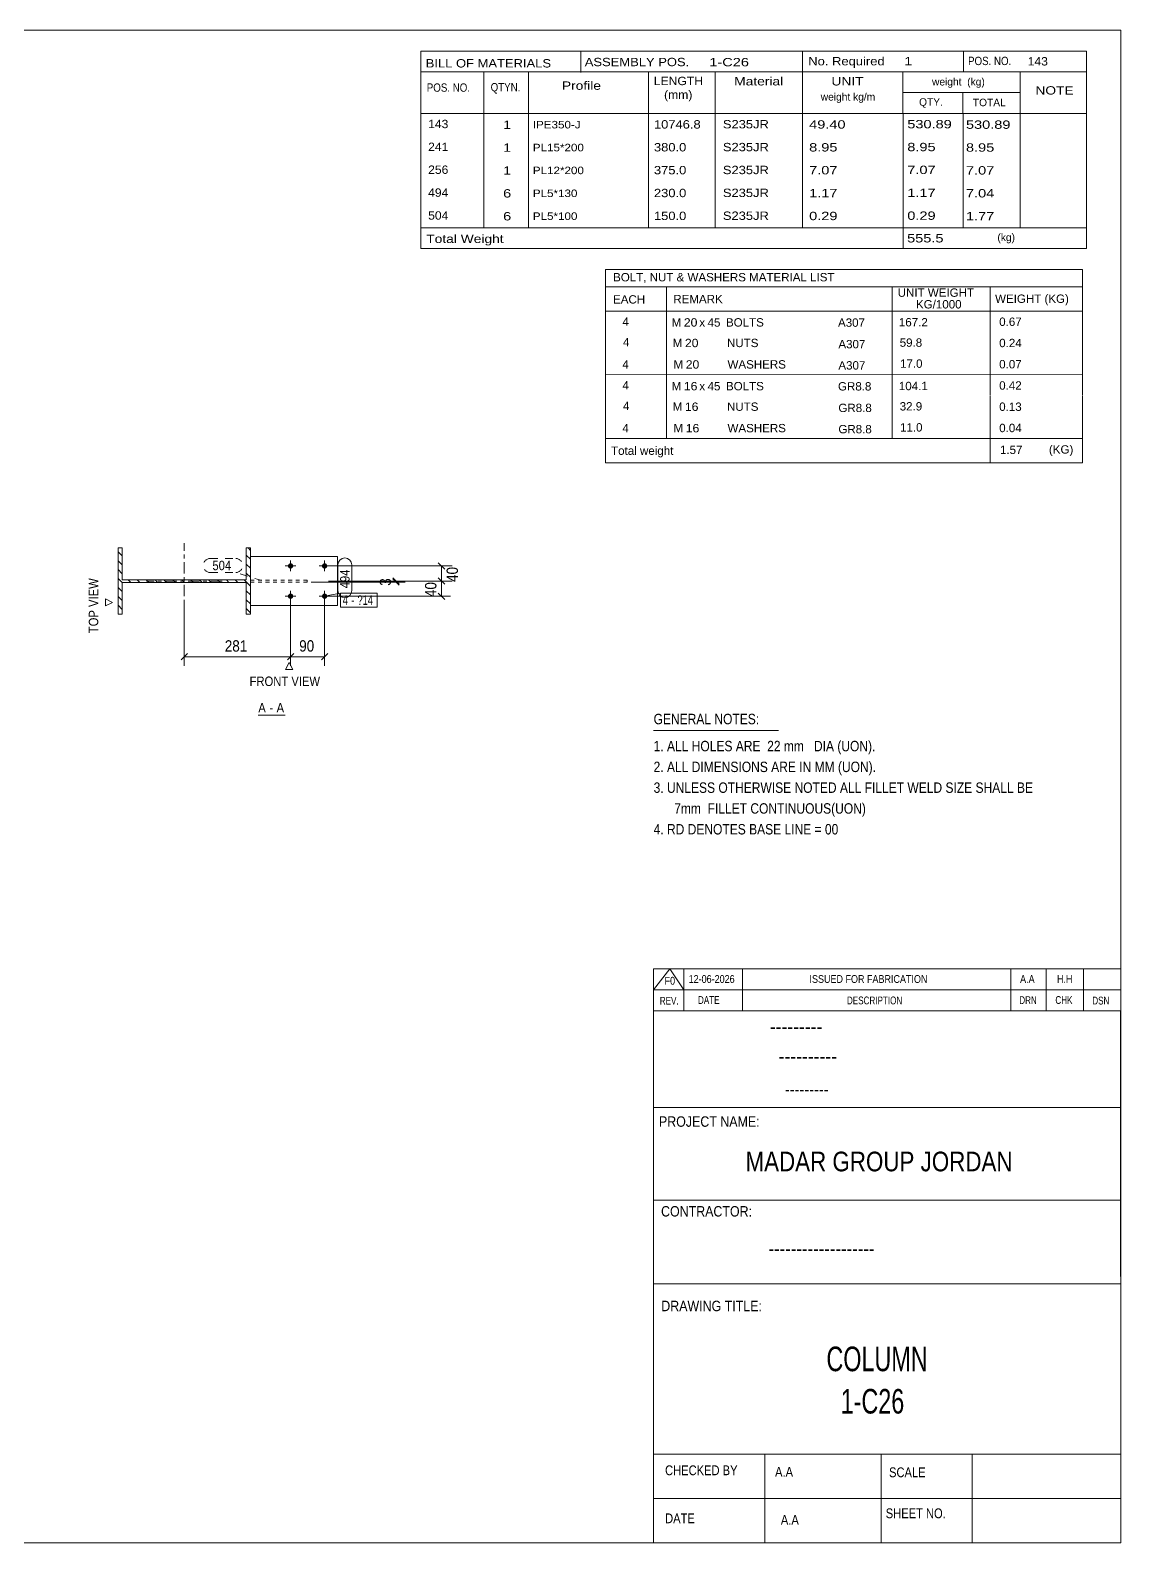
# Model space of a CAD drawing. Header units: millimetres. Extents: x 2 to 579, y 1 to 405.
# Drawn here: x 290.7 to 579, y 5 to 405 of the extents above; entities that cross this region are included whole.
import ezdxf

# ---------------------------------------------------------------- set-up
doc = ezdxf.new("R2010")
doc.units = ezdxf.units.MM
for name, pattern in [('XKITLINE00', [0]), ('XKITLINE01', [4, 1, -1, 1, -1]), ('XKITLINE02', [4, 2, -2]), ('XKITLINE03', [6, 3, -1, 1, -1])]:
    doc.linetypes.add(name, pattern=pattern)
for name, color, linetype, lineweight in [('Bolt', 3, 'Continuous', 0), ('BoltMark', 7, 'Continuous', 0), ('Dimensions', 7, 'Continuous', 0), ('DrawingSheet', 5, 'Continuous', 0), ('OtherObjectType', 7, 'Continuous', 0), ('Part', 2, 'Continuous', 0), ('PartMark', 7, 'Continuous', 0)]:
    doc.layers.add(name, color=color, linetype=linetype, lineweight=lineweight)
doc.styles.add('@ARIAL_UNICODE_MS_BOLD', font='ARIAL.TTF')
doc.styles.add('ARIAL', font='ARIAL.TTF')
doc.styles.add('ARIAL_NARROW', font='ARIALN.TTF')
doc.styles.add('COMIC_SANS_MS_BOLD', font='COMICBD.TTF')
doc.styles.add('SWIS721_EX_BT', font='ARIAL.TTF')
doc.styles.add('SWISSE', font='ARIAL.TTF')

# ---------------------------------------------------------------- blocks, each defined once
blk = doc.blocks.new('*A1')
at = {"layer": 'Part', "color": 7, "linetype": 'XKITLINE00', "lineweight": 0}
for p, q in [((348.92, 267.44), (348.28, 268.08)), ((315.02, 265.98), (313.92, 267.08)), ((315.02, 263.62), (313.92, 264.72)), ((348.92, 265.08), (347.82, 266.18)), ((315.02, 261.26), (313.92, 262.36)), ((315.02, 258.91), (313.92, 260.01)), ((348.92, 262.72), (347.82, 263.82)), ((348.92, 260.36), (347.82, 261.46)), ((315.02, 256.55), (313.92, 257.65)), ((317.31, 258.98), (316.61, 259.68)), ((319.66, 258.98), (318.96, 259.68)), ((322.02, 258.98), (321.32, 259.68)), ((324.38, 258.98), (323.68, 259.68)), ((326.74, 258.98), (326.04, 259.68)), ((329.09, 258.98), (328.39, 259.68)), ((331.45, 258.98), (330.75, 259.68)), ((333.81, 258.98), (333.11, 259.68)), ((336.17, 258.98), (335.47, 259.68)), ((338.52, 258.98), (337.82, 259.68)), ((340.88, 258.98), (340.18, 259.68)), ((343.24, 258.98), (342.54, 259.68)), ((345.59, 258.98), (344.89, 259.68)), ((348.92, 258.01), (347.25, 259.68)), ((348.92, 255.65), (347.82, 256.75)), ((315.02, 254.19), (313.92, 255.29)), ((315.02, 251.83), (313.92, 252.93)), ((348.92, 253.29), (347.82, 254.39)), ((348.92, 250.94), (347.82, 252.04)), ((313.92, 250.58), (313.92, 250.58)), ((313.92, 250.58), (313.92, 250.58))]:
    blk.add_line(p, q, dxfattribs=at)
blk = doc.blocks.new('*A48')
at = {"layer": 'Bolt'}
for points in [[(359.49, 262.63), (359.45, 262.63), (359.42, 262.63), (359.38, 262.64), (359.35, 262.65), (359.32, 262.66), (359.28, 262.67), (359.25, 262.68), (359.22, 262.69), (359.19, 262.71), (359.16, 262.73), (359.13, 262.74), (359.1, 262.76), (359.08, 262.78), (359.05, 262.81), (359.03, 262.83), (359, 262.86), (358.98, 262.88), (358.96, 262.91), (358.94, 262.94), (358.92, 262.97), (358.9, 263), (358.89, 263.03), (358.87, 263.06), (358.86, 263.09), (358.85, 263.12), (358.84, 263.16), (358.83, 263.19), (358.83, 263.22), (358.82, 263.26), (358.82, 263.29), (358.82, 263.33), (358.82, 263.36), (358.82, 263.39), (358.83, 263.43), (358.83, 263.46), (358.84, 263.5), (358.85, 263.53), (358.86, 263.56), (358.87, 263.59), (358.89, 263.63), (358.9, 263.66), (358.92, 263.69), (358.94, 263.71), (358.96, 263.74), (358.98, 263.77), (359, 263.8), (359.03, 263.82), (359.05, 263.84), (359.08, 263.87), (359.1, 263.89), (359.13, 263.91), (359.16, 263.93), (359.19, 263.94), (359.22, 263.96), (359.25, 263.97), (359.28, 263.98), (359.32, 264), (359.35, 264), (359.38, 264.01), (359.42, 264.02), (359.45, 264.02), (359.49, 264.02), (359.52, 264.03), (359.55, 264.02), (359.59, 264.02), (359.62, 264.02), (359.66, 264.01), (359.69, 264), (359.72, 264), (359.76, 263.98), (359.79, 263.97), (359.82, 263.96), (359.85, 263.94), (359.88, 263.93), (359.91, 263.91), (359.94, 263.89), (359.96, 263.87), (359.99, 263.84), (360.02, 263.82), (360.04, 263.8), (360.06, 263.77), (360.08, 263.74), (360.1, 263.71), (360.12, 263.69), (360.14, 263.66), (360.15, 263.63), (360.17, 263.59), (360.18, 263.56), (360.19, 263.53), (360.2, 263.5), (360.21, 263.46), (360.21, 263.43), (360.22, 263.39), (360.22, 263.36), (360.22, 263.33), (360.22, 263.29), (360.22, 263.26), (360.21, 263.22), (360.21, 263.19), (360.2, 263.16), (360.19, 263.12), (360.18, 263.09), (360.17, 263.06), (360.15, 263.03), (360.14, 263), (360.12, 262.97), (360.1, 262.94), (360.08, 262.91), (360.06, 262.88), (360.04, 262.86), (360.02, 262.83), (359.99, 262.81), (359.96, 262.78), (359.94, 262.76), (359.91, 262.74), (359.88, 262.73), (359.85, 262.71), (359.82, 262.69), (359.79, 262.68), (359.76, 262.67), (359.72, 262.66), (359.69, 262.65), (359.66, 262.64), (359.62, 262.63), (359.59, 262.63), (359.55, 262.63), (359.52, 262.63)], [(368.49, 262.63), (368.45, 262.63), (368.42, 262.63), (368.38, 262.64), (368.35, 262.65), (368.32, 262.66), (368.28, 262.67), (368.25, 262.68), (368.22, 262.69), (368.19, 262.71), (368.16, 262.73), (368.13, 262.74), (368.1, 262.76), (368.08, 262.78), (368.05, 262.81), (368.03, 262.83), (368, 262.86), (367.98, 262.88), (367.96, 262.91), (367.94, 262.94), (367.92, 262.97), (367.9, 263), (367.89, 263.03), (367.87, 263.06), (367.86, 263.09), (367.85, 263.12), (367.84, 263.16), (367.83, 263.19), (367.83, 263.22), (367.82, 263.26), (367.82, 263.29), (367.82, 263.33), (367.82, 263.36), (367.82, 263.39), (367.83, 263.43), (367.83, 263.46), (367.84, 263.5), (367.85, 263.53), (367.86, 263.56), (367.87, 263.59), (367.89, 263.63), (367.9, 263.66), (367.92, 263.69), (367.94, 263.71), (367.96, 263.74), (367.98, 263.77), (368, 263.8), (368.03, 263.82), (368.05, 263.84), (368.08, 263.87), (368.1, 263.89), (368.13, 263.91), (368.16, 263.93), (368.19, 263.94), (368.22, 263.96), (368.25, 263.97), (368.28, 263.98), (368.32, 264), (368.35, 264), (368.38, 264.01), (368.42, 264.02), (368.45, 264.02), (368.49, 264.02), (368.52, 264.03), (368.55, 264.02), (368.59, 264.02), (368.62, 264.02), (368.66, 264.01), (368.69, 264), (368.72, 264), (368.76, 263.98), (368.79, 263.97), (368.82, 263.96), (368.85, 263.94), (368.88, 263.93), (368.91, 263.91), (368.94, 263.89), (368.96, 263.87), (368.99, 263.84), (369.02, 263.82), (369.04, 263.8), (369.06, 263.77), (369.08, 263.74), (369.1, 263.71), (369.12, 263.69), (369.14, 263.66), (369.15, 263.63), (369.17, 263.59), (369.18, 263.56), (369.19, 263.53), (369.2, 263.5), (369.21, 263.46), (369.21, 263.43), (369.22, 263.39), (369.22, 263.36), (369.22, 263.33), (369.22, 263.29), (369.22, 263.26), (369.21, 263.22), (369.21, 263.19), (369.2, 263.16), (369.19, 263.12), (369.18, 263.09), (369.17, 263.06), (369.15, 263.03), (369.14, 263), (369.12, 262.97), (369.1, 262.94), (369.08, 262.91), (369.06, 262.88), (369.04, 262.86), (369.02, 262.83), (368.99, 262.81), (368.96, 262.78), (368.94, 262.76), (368.91, 262.74), (368.88, 262.73), (368.85, 262.71), (368.82, 262.69), (368.79, 262.68), (368.76, 262.67), (368.72, 262.66), (368.69, 262.65), (368.66, 262.64), (368.62, 262.63), (368.59, 262.63), (368.55, 262.63), (368.52, 262.63)], [(359.49, 254.63), (359.45, 254.63), (359.42, 254.63), (359.38, 254.64), (359.35, 254.65), (359.32, 254.66), (359.28, 254.67), (359.25, 254.68), (359.22, 254.69), (359.19, 254.71), (359.16, 254.73), (359.13, 254.74), (359.1, 254.76), (359.08, 254.78), (359.05, 254.81), (359.03, 254.83), (359, 254.86), (358.98, 254.88), (358.96, 254.91), (358.94, 254.94), (358.92, 254.97), (358.9, 255), (358.89, 255.03), (358.87, 255.06), (358.86, 255.09), (358.85, 255.12), (358.84, 255.16), (358.83, 255.19), (358.83, 255.22), (358.82, 255.26), (358.82, 255.29), (358.82, 255.33), (358.82, 255.36), (358.82, 255.39), (358.83, 255.43), (358.83, 255.46), (358.84, 255.5), (358.85, 255.53), (358.86, 255.56), (358.87, 255.59), (358.89, 255.63), (358.9, 255.66), (358.92, 255.69), (358.94, 255.71), (358.96, 255.74), (358.98, 255.77), (359, 255.8), (359.03, 255.82), (359.05, 255.84), (359.08, 255.87), (359.1, 255.89), (359.13, 255.91), (359.16, 255.93), (359.19, 255.94), (359.22, 255.96), (359.25, 255.97), (359.28, 255.98), (359.32, 256), (359.35, 256), (359.38, 256.01), (359.42, 256.02), (359.45, 256.02), (359.49, 256.02), (359.52, 256.03), (359.55, 256.02), (359.59, 256.02), (359.62, 256.02), (359.66, 256.01), (359.69, 256), (359.72, 256), (359.76, 255.98), (359.79, 255.97), (359.82, 255.96), (359.85, 255.94), (359.88, 255.93), (359.91, 255.91), (359.94, 255.89), (359.96, 255.87), (359.99, 255.84), (360.02, 255.82), (360.04, 255.8), (360.06, 255.77), (360.08, 255.74), (360.1, 255.71), (360.12, 255.69), (360.14, 255.66), (360.15, 255.63), (360.17, 255.59), (360.18, 255.56), (360.19, 255.53), (360.2, 255.5), (360.21, 255.46), (360.21, 255.43), (360.22, 255.39), (360.22, 255.36), (360.22, 255.33), (360.22, 255.29), (360.22, 255.26), (360.21, 255.22), (360.21, 255.19), (360.2, 255.16), (360.19, 255.12), (360.18, 255.09), (360.17, 255.06), (360.15, 255.03), (360.14, 255), (360.12, 254.97), (360.1, 254.94), (360.08, 254.91), (360.06, 254.88), (360.04, 254.86), (360.02, 254.83), (359.99, 254.81), (359.96, 254.78), (359.94, 254.76), (359.91, 254.74), (359.88, 254.73), (359.85, 254.71), (359.82, 254.69), (359.79, 254.68), (359.76, 254.67), (359.72, 254.66), (359.69, 254.65), (359.66, 254.64), (359.62, 254.63), (359.59, 254.63), (359.55, 254.63), (359.52, 254.63)], [(368.49, 254.63), (368.45, 254.63), (368.42, 254.63), (368.38, 254.64), (368.35, 254.65), (368.32, 254.66), (368.28, 254.67), (368.25, 254.68), (368.22, 254.69), (368.19, 254.71), (368.16, 254.73), (368.13, 254.74), (368.1, 254.76), (368.08, 254.78), (368.05, 254.81), (368.03, 254.83), (368, 254.86), (367.98, 254.88), (367.96, 254.91), (367.94, 254.94), (367.92, 254.97), (367.9, 255), (367.89, 255.03), (367.87, 255.06), (367.86, 255.09), (367.85, 255.12), (367.84, 255.16), (367.83, 255.19), (367.83, 255.22), (367.82, 255.26), (367.82, 255.29), (367.82, 255.33), (367.82, 255.36), (367.82, 255.39), (367.83, 255.43), (367.83, 255.46), (367.84, 255.5), (367.85, 255.53), (367.86, 255.56), (367.87, 255.59), (367.89, 255.63), (367.9, 255.66), (367.92, 255.69), (367.94, 255.71), (367.96, 255.74), (367.98, 255.77), (368, 255.8), (368.03, 255.82), (368.05, 255.84), (368.08, 255.87), (368.1, 255.89), (368.13, 255.91), (368.16, 255.93), (368.19, 255.94), (368.22, 255.96), (368.25, 255.97), (368.28, 255.98), (368.32, 256), (368.35, 256), (368.38, 256.01), (368.42, 256.02), (368.45, 256.02), (368.49, 256.02), (368.52, 256.03), (368.55, 256.02), (368.59, 256.02), (368.62, 256.02), (368.66, 256.01), (368.69, 256), (368.72, 256), (368.76, 255.98), (368.79, 255.97), (368.82, 255.96), (368.85, 255.94), (368.88, 255.93), (368.91, 255.91), (368.94, 255.89), (368.96, 255.87), (368.99, 255.84), (369.02, 255.82), (369.04, 255.8), (369.06, 255.77), (369.08, 255.74), (369.1, 255.71), (369.12, 255.69), (369.14, 255.66), (369.15, 255.63), (369.17, 255.59), (369.18, 255.56), (369.19, 255.53), (369.2, 255.5), (369.21, 255.46), (369.21, 255.43), (369.22, 255.39), (369.22, 255.36), (369.22, 255.33), (369.22, 255.29), (369.22, 255.26), (369.21, 255.22), (369.21, 255.19), (369.2, 255.16), (369.19, 255.12), (369.18, 255.09), (369.17, 255.06), (369.15, 255.03), (369.14, 255), (369.12, 254.97), (369.1, 254.94), (369.08, 254.91), (369.06, 254.88), (369.04, 254.86), (369.02, 254.83), (368.99, 254.81), (368.96, 254.78), (368.94, 254.76), (368.91, 254.74), (368.88, 254.73), (368.85, 254.71), (368.82, 254.69), (368.79, 254.68), (368.76, 254.67), (368.72, 254.66), (368.69, 254.65), (368.66, 254.64), (368.62, 254.63), (368.59, 254.63), (368.55, 254.63), (368.52, 254.63)]]:
    blk.add_hatch(color=3, dxfattribs=at).paths.add_polyline_path(points, flags=17)
at = {"layer": 'Bolt', "color": 3, "linetype": 'XKITLINE00', "lineweight": 0}
for p, q in [((359.52, 261.93), (359.52, 264.73)), ((368.52, 261.93), (368.52, 264.73)), ((360.92, 263.33), (358.12, 263.33)), ((369.92, 263.33), (367.12, 263.33)), ((359.52, 253.93), (359.52, 256.73)), ((368.52, 253.93), (368.52, 256.73)), ((360.92, 255.33), (358.12, 255.33)), ((369.92, 255.33), (367.12, 255.33))]:
    blk.add_line(p, q, dxfattribs=at)
blk = doc.blocks.new('*A49')
at = {"layer": 'Part', "color": 2, "linetype": 'XKITLINE00', "lineweight": 0}
for p, q in [((313.92, 250.58), (313.92, 268.08)), ((313.92, 268.08), (315.02, 268.08)), ((315.02, 268.08), (315.02, 259.68)), ((347.82, 259.68), (347.82, 268.08)), ((347.82, 268.08), (348.92, 268.08)), ((348.92, 268.08), (348.92, 250.58)), ((315.02, 259.68), (347.82, 259.68)), ((347.82, 258.98), (315.02, 258.98)), ((315.02, 258.98), (315.02, 250.58)), ((347.82, 250.58), (347.82, 258.98)), ((315.02, 250.58), (313.92, 250.58)), ((348.92, 250.58), (347.82, 250.58))]:
    blk.add_line(p, q, dxfattribs=at)
at = {"layer": 'Part', "color": 7, "linetype": 'XKITLINE03', "lineweight": 0}
for p, q in [((331.42, 249.33), (331.42, 269.33)), ((341.42, 259.33), (321.42, 259.33))]:
    blk.add_line(p, q, dxfattribs=at)
blk = doc.blocks.new('*A50')
at = {"layer": 'Part', "color": 2, "linetype": 'XKITLINE00', "lineweight": 0}
for p, q in [((371.92, 265.83), (348.92, 265.83)), ((371.92, 252.83), (371.92, 265.83)), ((348.92, 252.83), (371.92, 252.83))]:
    blk.add_line(p, q, dxfattribs=at)
at = {"layer": 'Part', "color": 7, "linetype": 'XKITLINE01', "lineweight": 0}
blk.add_line((348.92, 265.83), (348.92, 252.83), dxfattribs=at)
blk = doc.blocks.new('*A51')
at = {"layer": 'Part', "color": 7, "linetype": 'XKITLINE01', "lineweight": 0}
for p, q in [((363.92, 259.58), (348.92, 259.58)), ((348.92, 259.58), (348.92, 259.08)), ((348.92, 259.08), (363.92, 259.08)), ((363.92, 259.08), (363.92, 259.58))]:
    blk.add_line(p, q, dxfattribs=at)
blk = doc.blocks.new('*A52')
at = {"layer": 'DrawingSheet', "color": 5, "linetype": 'XKITLINE00', "lineweight": 0}
for p, q in [((579, 405), (5, 405)), ((5, 405), (5, 5)), ((579, 5), (579, 405)), ((5, 5), (579, 5))]:
    blk.add_line(p, q, dxfattribs=at)
at = {"layer": 'DrawingSheet', "color": 5, "style": 'ARIAL', "width": 0.85}
blk.add_text('Tekla structures', height=2, rotation=90, dxfattribs=at).set_placement((4.5, 5.5))
blk = doc.blocks.new('*A53')
at = {"layer": 'OtherObjectType', "color": 7, "linetype": 'XKITLINE00', "lineweight": 0}
for p, q in [((442.76, 341.75), (442.75, 330.75)), ((442.76, 341.75), (568.88, 341.75)), ((568.88, 341.75), (568.88, 330.75)), ((442.75, 337.1), (568.88, 337.1)), ((458.87, 337.11), (458.87, 330.75)), ((518.57, 337.11), (518.57, 330.75)), ((544.47, 337.09), (544.47, 330.75)), ((442.76, 330.72), (442.76, 325.22)), ((442.77, 330.75), (568.88, 330.75)), ((458.92, 330.75), (458.92, 325.13)), ((518.57, 330.75), (518.57, 325.13)), ((544.5, 330.75), (544.5, 325.25)), ((568.88, 330.75), (568.88, 325.25)), ((442.79, 325.13), (442.79, 319.52)), ((458.95, 325.13), (458.95, 319.51)), ((518.57, 325.13), (518.57, 319.51)), ((544.5, 325.13), (544.5, 319.63)), ((568.88, 325.13), (568.88, 319.63)), ((442.79, 319.5), (442.79, 313.93)), ((458.95, 319.51), (458.95, 313.89)), ((518.57, 319.51), (518.57, 313.89)), ((544.5, 319.51), (544.5, 313.9)), ((568.88, 319.51), (568.88, 313.9)), ((568.88, 313.9), (442.75, 313.93)), ((442.76, 313.86), (442.76, 308.36)), ((458.92, 313.89), (458.92, 308.27)), ((518.57, 313.89), (518.57, 308.27)), ((544.5, 313.89), (544.5, 308.39)), ((568.88, 313.89), (568.88, 308.39)), ((442.79, 308.27), (442.79, 302.66)), ((458.95, 308.27), (458.95, 302.66)), ((518.57, 308.27), (518.57, 302.66)), ((544.5, 308.27), (544.5, 302.77)), ((568.88, 308.27), (568.88, 302.77)), ((442.79, 302.64), (442.79, 297.07)), ((458.95, 302.65), (458.95, 297.04)), ((518.57, 302.66), (518.57, 297.04)), ((544.5, 302.65), (544.5, 297.05)), ((568.88, 302.65), (568.88, 297.04)), ((568.88, 297.04), (442.75, 297.07)), ((442.78, 297.04), (442.78, 290.63)), ((442.85, 297.03), (568.87, 297.04)), ((544.5, 297), (544.5, 290.59)), ((568.87, 297.01), (568.87, 290.59)), ((442.77, 290.59), (568.87, 290.59))]:
    blk.add_line(p, q, dxfattribs=at)
at = {"layer": 'OtherObjectType', "color": 7, "style": 'ARIAL_NARROW'}
for s, width, p in [('BOLT, NUT & WASHERS MATERIAL LIST', 1.211571, (444.79, 338.59)), ('UNIT WEIGHT', 1.211571, (520.03, 334.52)), ('EACH', 1.211571, (444.78, 332.72)), ('REMARK', 1.211571, (460.7, 332.81)), (' KG/1000', 1.211571, (524.02, 331.43)), ('WEIGHT (KG)', 1.211571, (545.78, 332.9)), ('4', 1.211571, (447.26, 326.85)), ('M', 1.211571, (460.26, 326.65)), ('20', 1.275, (463.5, 326.63)), ('x', 1.211571, (467.58, 326.63)), ('45', 1.211571, (469.76, 326.62)), ('BOLTS', 1.211571, (474.63, 326.64)), ('A307', 1.211571, (504.25, 326.59)), ('167.2', 1.211571, (520.34, 326.68)), ('0.67', 1.211571, (546.87, 326.81)), ('4', 1.211571, (447.4, 321.41)), ('M', 1.211571, (460.54, 321.21)), ('20', 1.275, (463.78, 321.19)), ('NUTS', 1.211571, (474.91, 321.21)), ('A307', 1.211571, (504.35, 320.89)), ('59.8', 1.211571, (520.56, 321.3)), ('0.24', 1.211571, (546.87, 321.19)), ('4', 1.211571, (447.24, 315.54)), ('M', 1.211571, (460.76, 315.54)), ('20', 1.275, (464, 315.52)), ('WASHERS', 1.211571, (475.04, 315.53)), ('A307', 1.211571, (504.35, 315.27)), ('17.0', 1.211571, (520.64, 315.74)), ('0.07', 1.211571, (546.87, 315.58)), ('4', 1.211571, (447.26, 310)), ('16', 1.275, (463.5, 309.77)), ('BOLTS', 1.211571, (474.63, 309.78)), ('104.1', 1.211571, (520.34, 309.82)), ('0.42', 1.211571, (546.87, 309.96)), ('M', 1.211571, (460.26, 309.79)), ('x', 1.211571, (467.58, 309.77)), ('45', 1.211571, (469.76, 309.76)), ('GR8.8', 1.211571, (504.25, 309.73)), ('4', 1.211571, (447.4, 304.55)), ('M', 1.211571, (460.54, 304.36)), ('16', 1.275, (463.78, 304.34)), ('NUTS', 1.211571, (474.91, 304.35)), ('GR8.8', 1.211571, (504.35, 304.03)), ('32.9', 1.211571, (520.56, 304.45)), ('0.13', 1.211571, (546.87, 304.34)), ('4', 1.211571, (447.24, 298.68)), ('M', 1.211571, (460.76, 298.68)), ('16', 1.275, (464, 298.66)), ('WASHERS', 1.211571, (475.04, 298.68)), ('GR8.8', 1.211571, (504.35, 298.41)), ('11.0', 1.211571, (520.64, 298.88)), ('0.04', 1.211571, (546.87, 298.72)), ('Total weight', 1.211571, (444.26, 292.71)), ('1.57', 1.211571, (547.07, 292.94)), ('(KG)', 1.211571, (560.02, 293.04))]:
    blk.add_text(s, height=2.2, dxfattribs=dict(at, width=width)).set_placement(p)
blk = doc.blocks.new('*A54')
at = {"layer": 'OtherObjectType', "color": 7, "linetype": 'XKITLINE00', "lineweight": 0}
blk.add_line((455.5, 219.82), (488.5, 219.82), dxfattribs=at)
at = {"layer": 'OtherObjectType', "color": 7, "style": 'ARIAL_NARROW', "width": 1.008832}
for s, p in [('GENERAL NOTES:', (455.5, 221.47)), ('1. ALL HOLES ARE  22 mm   DIA (UON).', (455.5, 214.32)), ('2. ALL DIMENSIONS ARE IN MM (UON).', (455.5, 208.82)), ('3. UNLESS OTHERWISE NOTED ALL FILLET WELD SIZE SHALL BE', (455.5, 203.32)), ('7mm  FILLET CONTINUOUS(UON)', (460.95, 197.82)), ('4. RD DENOTES BASE LINE = 00', (455.5, 192.32))]:
    blk.add_text(s, height=2.75, dxfattribs=at).set_placement(p)
blk = doc.blocks.new('*A55')
at = {"layer": 'OtherObjectType', "color": 7, "linetype": 'XKITLINE00', "lineweight": 0}
for p, q in [((455.5, 156.76), (579, 156.76)), ((455.5, 151.21), (459.82, 156.76)), ((455.5, 151.21), (455.5, 156.76)), ((459.82, 156.76), (463.53, 151.21)), ((463.53, 151.21), (463.53, 156.76)), ((478.97, 151.21), (478.97, 156.76)), ((549.98, 151.21), (549.98, 156.76)), ((559.24, 151.21), (559.24, 156.76)), ((569.12, 151.21), (569.12, 156.76)), ((579, 151.21), (579, 156.76)), ((455.5, 151.21), (579, 151.21)), ((455.5, 145.65), (455.5, 151.21)), ((459.21, 151.21), (579, 151.21)), ((463.53, 145.65), (463.53, 151.21)), ((478.97, 145.65), (478.97, 151.21)), ((549.98, 145.65), (549.98, 151.21)), ((559.24, 145.65), (559.24, 151.21)), ((569.12, 145.65), (569.12, 151.21)), ((579, 145.65), (579, 151.21))]:
    blk.add_line(p, q, dxfattribs=at)
at = {"layer": 'OtherObjectType', "color": 7, "style": 'ARIAL_NARROW'}
for s, height, width, p in [('F0', 2.058, 1.008832, (458.4, 152.59)), ('12-06-2026', 2.058, 1.008832, (464.76, 153.06)), ('ISSUED FOR FABRICATION', 2.0583, 1.008832, (496.71, 153.06)), ('A.A', 2.058, 1.008832, (552.4, 153.06)), ('H.H', 2.058, 1.008832, (562.13, 153.06)), ('REV.', 2.058, 0.907949, (457.13, 147.31)), ('DATE', 2.058, 0.907949, (467.23, 147.5)), ('DESCRIPTION', 2.0583, 0.907949, (506.61, 147.39)), ('DRN', 2.058, 0.907949, (552.17, 147.47)), ('CHK', 2.058, 0.907949, (561.72, 147.5)), ('DSN', 2.058, 0.907949, (571.47, 147.35))]:
    blk.add_text(s, height=height, dxfattribs=dict(at, width=width)).set_placement(p)
blk = doc.blocks.new('*A57')
at = {"layer": 'OtherObjectType', "color": 2, "linetype": 'XKITLINE00', "lineweight": 0}
for p, q in [((455.5, 145.65), (579, 145.65)), ((455.5, 5), (455.5, 145.64)), ((578.98, 145.64), (579, 5)), ((579, 120.14), (455.5, 120.14)), ((455.5, 95.63), (579, 95.63)), ((579, 73.49), (455.5, 73.49)), ((579, 28.4), (455.5, 28.4)), ((484.94, 28.4), (484.94, 5)), ((515.62, 5), (515.62, 28.4)), ((539.75, 5), (539.75, 28.4)), ((579, 16.7), (455.5, 16.7)), ((579, 5), (455.5, 5))]:
    blk.add_line(p, q, dxfattribs=at)
at = {"layer": 'OtherObjectType', "color": 4, "style": '@ARIAL_UNICODE_MS_BOLD', "width": 0.85}
blk.add_text('---------', height=3.9, dxfattribs=at).set_placement((486.23, 139.59))
at = {"layer": 'OtherObjectType', "color": 7, "style": 'ARIAL', "width": 0.85}
for s, height, p in [('----------', 3.9, (488.56, 131.77)), ('---------', 3.25, (490.21, 123.31))]:
    blk.add_text(s, height=height, dxfattribs=at).set_placement(p)
at = {"layer": 'OtherObjectType', "color": 3, "width": 0.85}
for s, style, p in [('PROJECT NAME:', 'SWIS721_EX_BT', (456.92, 115.01)), ('CONTRACTOR:', 'SWISSE', (457.47, 91.27)), ('DRAWING TITLE:', 'SWIS721_EX_BT', (457.53, 66.24))]:
    blk.add_text(s, height=2.7618, dxfattribs=dict(at, style=style)).set_placement(p)
at = {"layer": 'OtherObjectType', "color": 7, "width": 0.85}
for s, height, p in [('MADAR GROUP JORDAN', 5.2, (479.79, 103.23)), ('CHECKED BY', 2.592, (458.53, 22.86)), ('A.A', 2.592, (487.61, 22.45)), ('SCALE', 2.592, (517.74, 22.33)), ('DATE', 2.592, (458.54, 10.16)), ('A.A', 2.592, (489.14, 9.76)), ('SHEET NO.', 2.592, (516.87, 11.49))]:
    blk.add_text(s, height=height, dxfattribs=at).set_placement(p)
at = {"layer": 'OtherObjectType', "color": 1}
for s, height, style, width, p in [('-------------------', 3.9, 'COMIC_SANS_MS_BOLD', 0.85, (485.87, 80.86)), ('COLUMN', 6.5, 'ARIAL', 0.68, (501.19, 50.37)), ('1-C26', 6.5, 'ARIAL', 0.68, (504.95, 39.17))]:
    blk.add_text(s, height=height, dxfattribs=dict(at, style=style, width=width)).set_placement(p)
blk = doc.blocks.new('*A58')
at = {"layer": 'OtherObjectType', "color": 7, "linetype": 'XKITLINE00', "lineweight": 0}
for p, q in [((393.98, 399.5), (569.98, 399.5)), ((393.98, 399.5), (393.98, 388.5)), ((436.26, 399.42), (436.26, 393.87)), ((494.85, 394), (494.85, 399.5)), ((537.43, 393.96), (537.43, 399.42)), ((569.98, 394), (569.98, 399.5)), ((393.98, 394), (569.98, 394)), ((410.64, 394), (410.64, 383)), ((422.4, 393.98), (422.4, 383.03)), ((454.12, 393.99), (454.13, 383)), ((471.78, 393.98), (471.78, 383)), ((494.85, 393.98), (494.85, 383)), ((521.43, 394), (521.43, 383)), ((552.42, 394), (552.42, 383)), ((569.98, 394), (569.98, 388.5)), ((393.98, 388.5), (393.98, 383)), ((521.45, 388.52), (552.45, 388.52)), ((537.28, 388.52), (537.28, 383)), ((569.98, 388.5), (569.98, 383)), ((393.98, 383), (569.98, 383)), ((393.98, 383), (393.98, 376.95)), ((410.63, 383), (410.63, 376.95)), ((422.44, 382.99), (422.44, 376.95)), ((454.12, 383), (454.11, 376.95)), ((471.79, 383), (471.79, 376.95)), ((494.87, 383), (494.87, 376.95)), ((521.44, 383), (521.44, 376.95)), ((537.33, 382.95), (537.33, 376.95)), ((552.43, 383), (552.43, 376.95)), ((569.98, 383), (569.98, 376.95)), ((393.98, 376.95), (393.98, 370.9)), ((410.63, 376.95), (410.63, 370.9)), ((422.44, 376.94), (422.44, 370.9)), ((454.12, 376.95), (454.11, 370.9)), ((471.79, 376.95), (471.79, 370.9)), ((494.87, 376.95), (494.87, 370.9)), ((521.44, 376.95), (521.44, 370.9)), ((537.33, 376.9), (537.33, 370.9)), ((552.43, 376.95), (552.43, 370.9)), ((569.98, 376.95), (569.98, 370.9)), ((393.98, 370.9), (393.98, 364.85)), ((410.63, 370.9), (410.63, 364.85)), ((422.44, 370.89), (422.44, 364.85)), ((454.12, 370.9), (454.11, 364.85)), ((471.79, 370.9), (471.79, 364.85)), ((494.87, 370.9), (494.87, 364.85)), ((521.44, 370.9), (521.44, 364.85)), ((537.33, 370.85), (537.33, 364.85)), ((552.43, 370.9), (552.43, 364.85)), ((569.98, 370.9), (569.98, 364.85)), ((393.98, 364.85), (393.98, 358.8)), ((410.63, 364.85), (410.63, 358.8)), ((422.44, 364.84), (422.44, 358.8)), ((454.12, 364.85), (454.11, 358.8)), ((471.79, 364.85), (471.79, 358.8)), ((494.87, 364.85), (494.87, 358.8)), ((521.44, 364.85), (521.44, 358.8)), ((537.33, 364.8), (537.33, 358.8)), ((552.43, 364.85), (552.43, 358.8)), ((569.98, 364.85), (569.98, 358.8)), ((393.98, 358.8), (393.98, 352.75)), ((410.63, 358.8), (410.63, 352.75)), ((422.44, 358.79), (422.44, 352.75)), ((454.12, 358.8), (454.11, 352.75)), ((471.79, 358.8), (471.79, 352.75)), ((494.87, 358.8), (494.87, 352.75)), ((521.44, 358.8), (521.44, 352.75)), ((537.33, 358.75), (537.33, 352.75)), ((552.43, 358.8), (552.43, 352.75)), ((569.98, 358.8), (569.98, 352.75)), ((393.98, 352.75), (569.98, 352.75)), ((393.98, 352.75), (393.98, 347.25)), ((521.44, 352.75), (521.44, 347.25)), ((569.98, 352.75), (569.98, 347.25)), ((393.98, 347.25), (569.98, 347.25))]:
    blk.add_line(p, q, dxfattribs=at)
at = {"layer": 'OtherObjectType', "color": 7, "style": 'ARIAL_NARROW'}
for s, height, width, p in [('BILL OF MATERIALS', 2.2, 1.36, (395.25, 395.16)), ('ASSEMBLY POS.', 2.2, 1.36, (437.3, 395.5)), ('1-C26', 2.2, 1.525501, (470.23, 395.46)), ('No. Required', 2.2, 1.36, (496.39, 395.72)), ('1', 2.2, 1.525501, (521.75, 395.72)), ('POS. NO.', 2.2, 1.02, (538.63, 395.79)), ('143', 2.2, 1.270501, (554.4, 395.69)), ('LENGTH', 2.2, 1.275, (455.54, 390.49)), ('Material', 2.2, 1.445, (476.81, 390.41)), ('UNIT', 2.2, 1.445, (502.52, 390.4)), ('weight  (kg)', 1.98, 1.19, (529.11, 390.39)), ('POS. NO.', 2.2, 1.02, (395.53, 388.74)), ('QTYN.', 2.2, 1.02, (412.42, 388.84)), ('Profile', 2.2, 1.445, (431.26, 389.25)), ('(mm)', 2.2, 1.275, (458.26, 386.86)), ('weight kg/m', 1.98, 1.19, (499.69, 386.4)), ('NOTE', 2.2, 1.445, (556.44, 387.99)), ('QTY.', 1.98, 1.19, (525.68, 385.03)), ('TOTAL', 1.98, 1.19, (539.9, 384.91)), ('143', 2.2, 1.270501, (395.89, 379.12)), ('1', 2.2, 1.525501, (415.71, 378.91)), ('IPE350-J', 1.98, 1.355501, (423.56, 379.04)), ('10746.8', 2.2, 1.355501, (455.59, 379.01)), ('S235JR', 2.2, 1.355501, (473.81, 379.05)), ('49.40', 2.2, 1.525501, (496.62, 378.99)), ('530.89', 2.2, 1.525501, (522.57, 379.07)), ('530.89', 2.2, 1.525501, (538.08, 378.94)), ('241', 2.2, 1.270501, (395.89, 373.07)), ('1', 2.2, 1.525501, (415.71, 372.86)), ('PL15*200', 1.98, 1.355501, (423.56, 372.99)), ('380.0', 2.2, 1.355501, (455.59, 372.96)), ('S235JR', 2.2, 1.355501, (473.81, 373)), ('8.95', 2.2, 1.525501, (496.62, 372.94)), ('8.95', 2.2, 1.525501, (522.57, 373.02)), ('8.95', 2.2, 1.525501, (538.08, 372.89)), ('256', 2.2, 1.270501, (395.89, 367.02)), ('1', 2.2, 1.525501, (415.71, 366.81)), ('PL12*200', 1.98, 1.355501, (423.56, 366.94)), ('375.0', 2.2, 1.355501, (455.59, 366.91)), ('S235JR', 2.2, 1.355501, (473.81, 366.95)), ('7.07', 2.2, 1.525501, (496.62, 366.89)), ('7.07', 2.2, 1.525501, (522.57, 366.97)), ('7.07', 2.2, 1.525501, (538.08, 366.84)), ('494', 2.2, 1.270501, (395.89, 360.97)), ('6', 2.2, 1.525501, (415.71, 360.76)), ('PL5*130', 1.98, 1.355501, (423.56, 360.89)), ('230.0', 2.2, 1.355501, (455.59, 360.86)), ('S235JR', 2.2, 1.355501, (473.81, 360.9)), ('1.17', 2.2, 1.525501, (496.62, 360.84)), ('1.17', 2.2, 1.525501, (522.57, 360.92)), ('7.04', 2.2, 1.525501, (538.08, 360.79)), ('504', 2.2, 1.270501, (395.89, 354.92)), ('6', 2.2, 1.525501, (415.71, 354.71)), ('PL5*100', 1.98, 1.355501, (423.56, 354.84)), ('150.0', 2.2, 1.355501, (455.59, 354.81)), ('S235JR', 2.2, 1.355501, (473.81, 354.85)), ('0.29', 2.2, 1.525501, (496.62, 354.79)), ('0.29', 2.2, 1.525501, (522.57, 354.87)), ('1.77', 2.2, 1.525501, (538.08, 354.74)), ('Total Weight', 2.2, 1.445, (395.4, 348.74)), ('555.5', 2.2, 1.525501, (522.52, 348.89)), ('(kg)', 1.98, 1.19, (546.4, 349.26))]:
    blk.add_text(s, height=height, dxfattribs=dict(at, width=width)).set_placement(p)
blk = doc.blocks.new('*A108')
at = {"layer": 'Dimensions', "color": 7, "linetype": 'XKITLINE00', "lineweight": 0}
for p, q in [((331.42, 254.33), (331.42, 236.93)), ((359.52, 254.33), (359.52, 236.93)), ((332.27, 240.17), (330.57, 238.48)), ((360.37, 240.17), (358.67, 238.48)), ((331.42, 239.33), (359.52, 239.33))]:
    blk.add_line(p, q, dxfattribs=at)
at = {"layer": 'Dimensions', "color": 3}
for p in [(331.42, 239.33), (359.52, 239.33)]:
    blk.add_point(p, dxfattribs=at)
at = {"layer": 'Dimensions', "color": 3, "style": 'ARIAL', "width": 0.85}
blk.add_text('281', height=3, dxfattribs=at).set_placement((342.13, 240.68))
blk = doc.blocks.new('*A109')
at = {"layer": 'Dimensions', "color": 7, "linetype": 'XKITLINE00', "lineweight": 0}
for p, q in [((359.52, 254.33), (359.52, 236.93)), ((368.52, 254.33), (368.52, 236.93)), ((360.37, 240.17), (358.67, 238.48)), ((369.37, 240.17), (367.67, 238.48)), ((359.52, 239.33), (368.52, 239.33))]:
    blk.add_line(p, q, dxfattribs=at)
at = {"layer": 'Dimensions', "color": 3}
for p in [(359.52, 239.33), (368.52, 239.33)]:
    blk.add_point(p, dxfattribs=at)
at = {"layer": 'Dimensions', "color": 3, "style": 'ARIAL', "width": 0.85}
blk.add_text('90', height=3, dxfattribs=at).set_placement((361.8, 240.68))
blk = doc.blocks.new('*A110')
at = {"layer": 'Dimensions', "color": 7, "linetype": 'XKITLINE00', "lineweight": 0}
for p, q in [((398.57, 260.17), (400.27, 258.48)), ((369.52, 259.33), (401.82, 259.33)), ((398.57, 256.17), (400.27, 254.48)), ((399.42, 255.33), (399.42, 259.33)), ((369.52, 255.33), (401.82, 255.33))]:
    blk.add_line(p, q, dxfattribs=at)
at = {"layer": 'Dimensions', "color": 3}
for p in [(399.42, 259.33), (399.42, 255.33)]:
    blk.add_point(p, dxfattribs=at)
at = {"layer": 'Dimensions', "color": 3, "style": 'ARIAL', "width": 0.85}
blk.add_text('40', height=3, rotation=90.0002, dxfattribs=at).set_placement((398.07, 255.1))
blk = doc.blocks.new('*A111')
at = {"layer": 'Dimensions', "color": 7, "linetype": 'XKITLINE00', "lineweight": 0}
for p, q in [((398.57, 264.17), (400.27, 262.48)), ((369.52, 263.33), (402.27, 263.33)), ((398.57, 260.17), (400.27, 258.48)), ((399.42, 259.33), (399.42, 263.33)), ((369.52, 259.33), (402.27, 259.33))]:
    blk.add_line(p, q, dxfattribs=at)
at = {"layer": 'Dimensions', "color": 3}
for p in [(399.42, 263.33), (399.42, 259.33)]:
    blk.add_point(p, dxfattribs=at)
at = {"layer": 'Dimensions', "color": 3, "style": 'ARIAL', "width": 0.85}
blk.add_text('40', height=3, rotation=90.0002, dxfattribs=at).set_placement((403.77, 259.1))
blk = doc.blocks.new('*A112')
at = {"layer": 'Dimensions', "color": 7, "linetype": 'XKITLINE00', "lineweight": 0}
for p, q in [((386.57, 260.17), (388.27, 258.48)), ((364.92, 259.08), (389.82, 259.08)), ((369.52, 259.33), (389.82, 259.33)), ((386.57, 259.92), (388.27, 258.23)), ((387.42, 259.08), (387.42, 259.33))]:
    blk.add_line(p, q, dxfattribs=at)
at = {"layer": 'Dimensions', "color": 3}
for p in [(387.42, 259.33), (387.42, 259.08)]:
    blk.add_point(p, dxfattribs=at)
at = {"layer": 'Dimensions', "color": 3, "style": 'ARIAL', "width": 0.85}
blk.add_text('3', height=3, rotation=90.0002, dxfattribs=at).set_placement((386.07, 258.09))
blk = doc.blocks.new('*A113')
at = {"layer": 'BoltMark', "color": 7, "linetype": 'XKITLINE00', "lineweight": 0}
for p, q in [((368.52, 255.33), (372.69, 256.14)), ((372.69, 256.14), (382.38, 256.14)), ((372.69, 252.44), (372.69, 256.14)), ((382.38, 252.44), (382.38, 256.14)), ((372.69, 252.44), (382.38, 252.44))]:
    blk.add_line(p, q, dxfattribs=at)
at = {"layer": 'BoltMark', "color": 3, "style": 'ARIAL_NARROW', "width": 0.85}
for s, p in [('4', (373.29, 253.04)), ('-', (375.56, 253.04)), ('?14', (377.22, 253.04))]:
    blk.add_text(s, height=2.5, dxfattribs=at).set_placement(p)
blk = doc.blocks.new('*A114')
at = {"layer": 'PartMark', "color": 7, "linetype": 'XKITLINE02', "lineweight": 0}
for p, q in [((338.26, 265.3), (345.02, 265.3)), ((338.26, 261.6), (345.02, 261.6)), ((351.95, 259.45), (345.02, 261.6))]:
    blk.add_line(p, q, dxfattribs=at)
for centre, start, end in [((338.26, 263.45), 90, 270), ((345.02, 263.45), 270, 90)]:
    blk.add_arc(centre, 1.85, start, end, dxfattribs=at)
at = {"layer": 'PartMark', "color": 3, "style": 'ARIAL', "width": 0.85}
blk.add_text('504', height=2.5, dxfattribs=at).set_placement((338.86, 262.2))
blk = doc.blocks.new('*A115')
at = {"layer": 'PartMark', "color": 7, "linetype": 'XKITLINE00', "lineweight": 0}
for p, q in [((372.02, 256.81), (372.02, 263.58)), ((375.72, 256.81), (375.72, 263.58))]:
    blk.add_line(p, q, dxfattribs=at)
for centre, start, end in [((373.87, 263.58), 0, 180), ((373.87, 256.81), 180, 0)]:
    blk.add_arc(centre, 1.85, start, end, dxfattribs=at)
at = {"layer": 'PartMark', "color": 3, "style": 'ARIAL', "width": 0.85}
blk.add_text('494', height=2.5, rotation=90.0002, dxfattribs=at).set_placement((375.12, 257.41))
blk = doc.blocks.new('*A116')
at = {"layer": 'OtherObjectType', "color": 7, "linetype": 'XKITLINE00', "lineweight": 0}
for p, q in [((310.55, 252.76), (310.55, 254.64)), ((310.55, 254.64), (312.42, 253.7)), ((312.42, 253.7), (310.55, 252.76)), ((312.42, 253.7), (312.42, 253.7)), ((358.21, 235.95), (359.15, 237.83)), ((359.15, 237.83), (360.08, 235.95)), ((359.15, 237.83), (359.15, 237.83)), ((360.08, 235.95), (358.21, 235.95)), ((350.99, 223.83), (358.05, 223.83))]:
    blk.add_line(p, q, dxfattribs=at)
at = {"layer": 'OtherObjectType', "color": 7, "style": 'ARIAL', "width": 0.85}
blk.add_text('TOP VIEW', height=2.5, rotation=90, dxfattribs=at).set_placement((308.67, 245.55))
for s, p in [('FRONT VIEW', (348.68, 231.58)), ('A', (350.99, 224.58)), ('-', (353.97, 224.58)), ('A', (355.82, 224.58))]:
    blk.add_text(s, height=2.5, dxfattribs=at).set_placement(p)

msp = doc.modelspace()

# ---------------------------------------------------------------- block references
at = {"lineweight": 0}
for name in ['*A52', '*A58', '*A53', '*A49', '*A1', '*A114', '*A50', '*A48', '*A111', '*A115', '*A112', '*A110', '*A51', '*A113', '*A108', '*A109', '*A54', '*A55', '*A57']:
    msp.add_blockref(name, (0, 0), dxfattribs=at)
at = {"layer": 'OtherObjectType', "lineweight": 0}
msp.add_blockref('*A116', (0, 0), dxfattribs=at)

doc.saveas('drawing.dxf')
